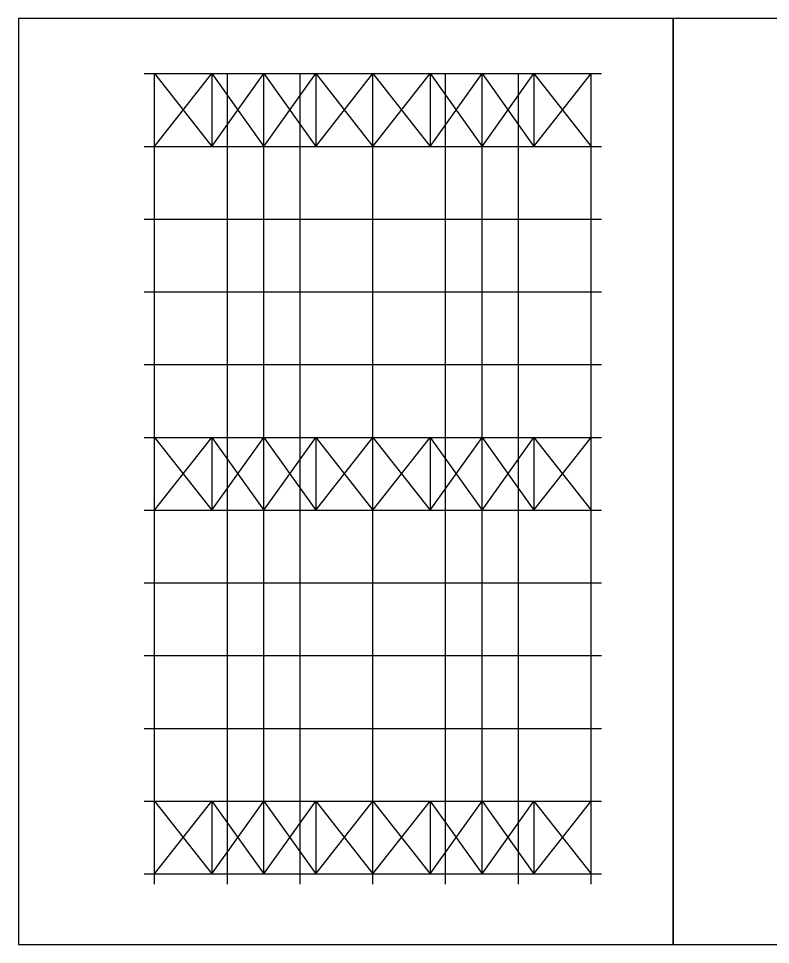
# Model space of a CAD drawing. Extents: x 546599 to 821099, y 126428 to 215528.
# Drawn here: x 605999 to 678348, y 126428 to 215528 of the extents above; entities that cross this region are included whole.
import ezdxf

# ---------------------------------------------------------------- set-up
doc = ezdxf.new("R2010")
doc.units = 0
doc.header["$LTSCALE"] = 1000
doc.header["$MEASUREMENT"] = 0
doc.layers.add('DOTE', color=1, linetype='Continuous')

msp = doc.modelspace()

# ---------------------------------------------------------------- linework, layer by layer
at = {"color": 6}
for p, q in [((619093.3, 210223.1), (624593.3, 203223.1)), ((619093.3, 203223.1), (624593.3, 210223.1)), ((624593.3, 203223.1), (629593.3, 210223.1)), ((624593.3, 210223.1), (629593.3, 203223.1)), ((629593.3, 210223.1), (634593.3, 203223.1)), ((629593.3, 203223.1), (634593.3, 210223.1)), ((634593.3, 203223.1), (640093.3, 210223.1)), ((634593.3, 210223.1), (640093.3, 203223.1)), ((640093.3, 210223.1), (645593.3, 203223.1)), ((640093.3, 203223.1), (645593.3, 210223.1)), ((645593.3, 203223.1), (650593.3, 210223.1)), ((645593.3, 210223.1), (650593.3, 203223.1)), ((650593.3, 210223.1), (655593.3, 203223.1)), ((650593.3, 203223.1), (655593.3, 210223.1)), ((655593.3, 203223.1), (661093.3, 210223.1)), ((655593.3, 210223.1), (661093.3, 203223.1)), ((619093.3, 175223.1), (624593.3, 168223.1)), ((619093.3, 168223.1), (624593.3, 175223.1)), ((624593.3, 168223.1), (629593.3, 175223.1)), ((624593.3, 175223.1), (629593.3, 168223.1)), ((629593.3, 175223.1), (634593.3, 168223.1)), ((629593.3, 168223.1), (634593.3, 175223.1)), ((634593.3, 168223.1), (640093.3, 175223.1)), ((634593.3, 175223.1), (640093.3, 168223.1)), ((640093.3, 175223.1), (645593.3, 168223.1)), ((640093.3, 168223.1), (645593.3, 175223.1)), ((645593.3, 168223.1), (650593.3, 175223.1)), ((645593.3, 175223.1), (650593.3, 168223.1)), ((650593.3, 175223.1), (655593.3, 168223.1)), ((650593.3, 168223.1), (655593.3, 175223.1)), ((655593.3, 168223.1), (661093.3, 175223.1)), ((655593.3, 175223.1), (661093.3, 168223.1)), ((619093.3, 140223.1), (624593.3, 133223.1)), ((619093.3, 133223.1), (624593.3, 140223.1)), ((624593.3, 133223.1), (629593.3, 140223.1)), ((624593.3, 140223.1), (629593.3, 133223.1)), ((629593.3, 140223.1), (634593.3, 133223.1)), ((629593.3, 133223.1), (634593.3, 140223.1)), ((634593.3, 133223.1), (640093.3, 140223.1)), ((634593.3, 140223.1), (640093.3, 133223.1)), ((640093.3, 140223.1), (645593.3, 133223.1)), ((640093.3, 133223.1), (645593.3, 140223.1)), ((645593.3, 133223.1), (650593.3, 140223.1)), ((645593.3, 140223.1), (650593.3, 133223.1)), ((650593.3, 140223.1), (655593.3, 133223.1)), ((650593.3, 133223.1), (655593.3, 140223.1)), ((655593.3, 133223.1), (661093.3, 140223.1)), ((655593.3, 140223.1), (661093.3, 133223.1))]:
    msp.add_line(p, q, dxfattribs=at)
at = {"color": 3}
for p, q in [((624593.3, 210223.1), (624593.3, 203223.1)), ((634593.3, 210223.1), (634593.3, 203223.1)), ((645593.3, 210223.1), (645593.3, 203223.1)), ((655593.3, 210223.1), (655593.3, 203223.1)), ((624593.3, 175223.1), (624593.3, 168223.1)), ((634593.3, 175223.1), (634593.3, 168223.1)), ((645593.3, 175223.1), (645593.3, 168223.1)), ((655593.3, 175223.1), (655593.3, 168223.1)), ((624593.3, 140223.1), (624593.3, 133223.1)), ((634593.3, 140223.1), (634593.3, 133223.1)), ((645593.3, 140223.1), (645593.3, 133223.1)), ((655593.3, 140223.1), (655593.3, 133223.1))]:
    msp.add_line(p, q, dxfattribs=at)
for points in [[(605999.4, 126428.1), (668999.4, 126428.1), (668999.4, 215528.1), (605999.4, 215528.1)], [(668999.4, 126428.1), (731999.4, 126428.1), (731999.4, 215528.1), (668999.4, 215528.1)]]:
    msp.add_lwpolyline(points, close=True)
at = {"layer": 'DOTE'}
for p, q in [((618093.3, 210223.1), (662093.3, 210223.1)), ((626093.3, 132223.1), (626093.3, 210223.1)), ((633093.3, 132223.1), (633093.3, 210223.1)), ((647093.3, 132223.1), (647093.3, 210223.1)), ((654093.3, 132223.1), (654093.3, 210223.1)), ((618093.3, 203223.1), (662093.3, 203223.1)), ((618093.3, 196223.1), (662093.3, 196223.1)), ((618093.3, 189223.1), (662093.3, 189223.1)), ((618093.3, 182223.1), (662093.3, 182223.1)), ((618093.3, 175223.1), (662093.3, 175223.1)), ((618093.3, 168223.1), (662093.3, 168223.1)), ((618093.3, 161223.1), (662093.3, 161223.1)), ((618093.3, 154223.1), (662093.3, 154223.1)), ((618093.3, 147223.1), (662093.3, 147223.1)), ((618093.3, 140223.1), (662093.3, 140223.1)), ((618093.3, 133223.1), (662093.3, 133223.1))]:
    msp.add_line(p, q, dxfattribs=at)
at = {"layer": 'DOTE', "color": 3}
for p, q in [((619093.3, 132223.1), (619093.3, 210223.1)), ((629593.3, 133223.1), (629593.3, 210223.1)), ((640093.3, 132223.1), (640093.3, 210223.1)), ((650593.3, 133223.1), (650593.3, 210223.1)), ((661093.3, 132223.1), (661093.3, 210223.1))]:
    msp.add_line(p, q, dxfattribs=at)

doc.saveas('drawing.dxf')
